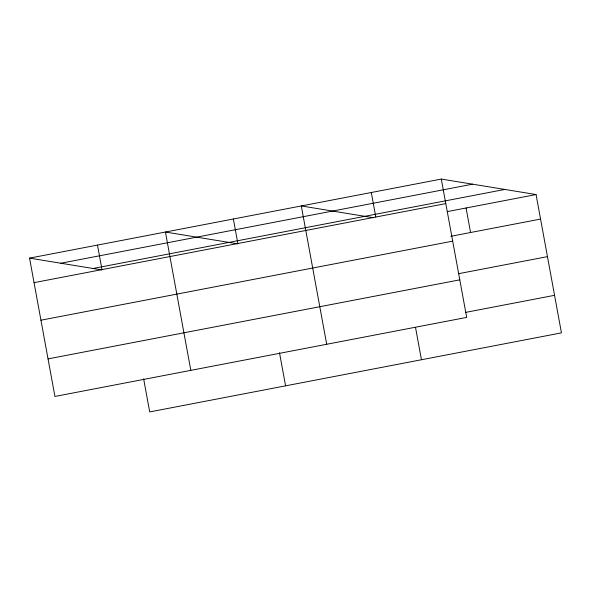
<?xml version="1.0" encoding="UTF-8"?>
<svg xmlns="http://www.w3.org/2000/svg" width="591" height="591" viewBox="0 0 591 591"><rect width="100%" height="100%" fill="white"/><g stroke="black" fill="none" stroke-linecap="round" stroke-linejoin="round"><path stroke-width="0.89" d="M441.292 179.073L466.683 317.397L54.933 396.45L29.55 258.127L441.292 179.073L536.067 194.55L561.45 332.873L149.708 411.927L143.635 378.846M60.821 263.239L472.571 184.178M93.046 268.499L504.788 189.445M34.049 282.653L445.791 203.592M447.224 211.608L536.067 194.55M450.822 236.304L540.566 219.076M40.942 320.204L452.684 241.15M458.616 273.685L547.458 256.627M48.041 358.892L459.791 279.839M465.715 312.373L554.557 295.315M373.482 217.739L301.299 205.949L326.69 344.272M237.612 243.832L165.428 232.041L190.812 370.358M29.55 258.127L101.733 269.917M466.07 207.988L470.569 232.514M415.547 327.562L421.457 359.749M371.296 192.511L375.795 217.037M279.506 352.753L285.579 385.842M233.364 218.995L237.863 243.522M97.485 245.08L101.992 269.607"/></g></svg>
